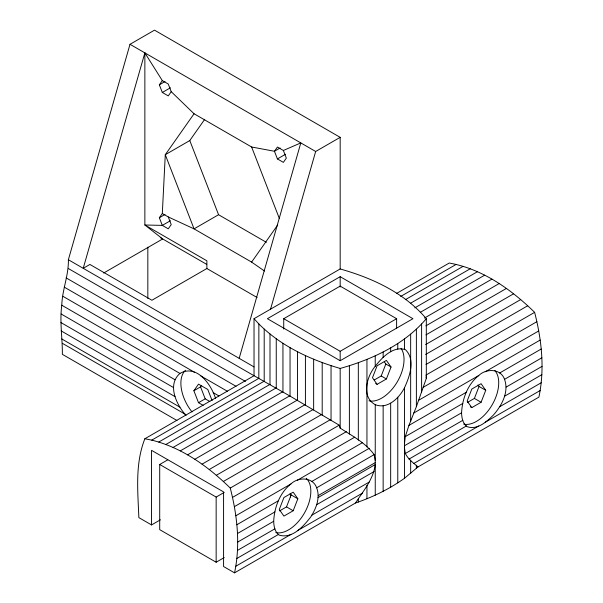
<?xml version="1.0" encoding="UTF-8"?>
<svg xmlns="http://www.w3.org/2000/svg" width="603" height="603" viewBox="0 0 603 603"><rect width="100%" height="100%" fill="white"/><g stroke="black" fill="none" stroke-linecap="round" stroke-linejoin="round"><path stroke-width="0.9" d="M151.541 524.934L151.541 450.335L223.577 491.92L223.577 566.526L234.537 572.85L355.529 502.992C372.865 497.06 389.538 488.973 404.455 478.3L404.47 443.567L405.284 436.632L408.94 425.386L416.379 406.671L426.321 378.375L426.321 318.701C404.372 292.794 372.27 278.013 340.175 268.968L254.029 318.701L258.868 323.969L258.83 378.375L151.76 440.137L144.863 438.758C134.884 463.948 137.883 491.287 138.848 517.608L151.541 524.934L160.421 519.809M375.247 495.169L375.247 404.681C360.926 396.932 366.812 376.347 375.239 366.262C382.159 357.443 393.103 345.685 405.435 349.65C415.738 359.727 409.61 376.626 404.462 387.812C399.209 398.025 387.608 409.603 375.247 404.681M176.973 420.502L62.358 354.33C62.508 337.959 59.546 321.603 61.777 305.216C62.237 289.772 68.78 275.126 68.373 259.735L130.007 44.298L154.511 30.15L340.175 137.341L340.175 268.968M234.537 572.85C240.514 544.803 237.311 515.603 230.263 488.061C208.254 466.488 182.076 447.66 151.76 440.137M404.455 478.3L418.015 466.918L538.901 397.128C544.878 369.081 541.675 339.873 534.627 312.339C510.997 289.221 482.385 268.923 449.227 263.029L396.329 293.571M162.313 213.507L168.252 216.937L171.222 224.595L168.252 228.816L162.313 225.386L159.343 217.736L162.313 213.507L165.282 154.707L194.06 113.763L171.222 91.679L168.252 84.021L162.313 80.591L144.863 52.876L83.222 268.312L89.907 264.453L151.918 300.249L206.874 268.523L257.082 297.513M273.694 521.286C274.342 507.379 279.769 492.817 290.887 483.975C298.199 476.762 312.965 476.935 316.658 487.804C320.51 497.679 316.13 508.525 310.741 516.952C303.505 526.193 292.44 539.067 279.234 535.14C274.847 531.982 273.815 526.366 273.694 521.286L237.688 542.089M461.574 412.806C462.252 398.9 467.649 384.337 478.774 375.503C486.086 368.282 500.852 368.463 504.545 379.332C509.136 392.056 501.809 405.48 493.51 414.932C486.794 421.61 477.38 430.323 467.121 426.668C462.735 423.502 461.71 417.887 461.574 412.806L404.5 445.73M186.01 415.414C176.445 404.786 166.865 384.842 179.928 373.43C196.638 363.88 211.095 384.337 215.557 398.349M355.529 502.992C363.292 490.948 373.438 479.219 375.262 464.544L317.977 497.611M239.172 358.348L300.814 142.911L283.365 150.479L277.418 147.049L274.448 151.27L277.418 158.928L283.365 162.358L286.335 158.137L283.365 150.479M270.551 309.166L315.663 151.489L340.175 137.341M279.558 510.907L286.515 506.889L291.159 494.92L290.126 493.458M293.201 510.741L297.844 498.779L293.201 492.176L283.915 497.535L279.279 509.497L283.915 516.1L293.201 510.741L286.515 506.889M374.244 379.988L381.202 375.971L385.845 364.008L384.299 361.808M386.402 378.97L391.046 367.008L386.402 360.406L377.116 365.765L372.481 377.727L377.116 384.33L386.402 378.97L381.202 375.971M467.438 402.427L474.403 398.41L479.046 386.448L478.013 384.978M481.088 402.269L485.732 390.307L481.088 383.704L471.802 389.063L467.159 401.025L471.802 407.628L481.088 402.269L474.403 398.41M171.222 91.679L168.252 95.9L162.313 92.47L159.343 84.819L162.313 80.591M264.513 271.033L251.617 262.101L194.06 228.876L165.282 154.707L189.787 140.552L204.711 119.326M251.617 262.101L277.727 224.949M203.158 405.374L198.515 402.698L193.872 390.736L198.515 384.134L207.801 389.493L212.105 400.603M193.872 390.736L200.558 386.877L201.59 385.407M258.868 323.969C281.043 346.19 310.372 359.735 340.175 368.441C372.27 359.396 404.372 344.607 426.321 318.701M159.343 84.819L165.003 81.548M162.313 92.47L170.4 87.804M159.343 217.736L165.003 214.464M280.116 148.006L274.448 151.27L251.617 146.996L194.06 113.763M170.4 220.721L162.313 225.386L144.863 225.002L144.863 52.876M277.418 158.928L285.513 154.262M103.656 273.038L162.682 238.954L144.863 225.002L206.874 260.805L206.874 268.523M266.39 242.338L218.565 214.721L194.06 228.876L168.252 216.937M340.175 276.687L267.393 318.701L340.175 360.722L412.949 318.701L340.175 276.687L340.175 287.013M283.734 329.034L283.734 318.701L340.175 286.116L396.616 318.701L396.616 328.092M198.515 402.698L205.201 398.839L209.844 401.523M144.863 438.758L254.029 375.729L289.681 395.877L339.203 425.168L340.175 428.115C352.25 435.901 365.569 442.828 374.131 454.624L375.262 460.617M400.709 296.427L456.124 264.416M158.777 442.044L264.076 381.254M405.367 299.683L463.142 266.322M165.893 444.479L269.82 384.48M410.741 303.113L470.257 268.757M173.076 447.434L276.016 388M414.804 307.869L477.44 271.704M283.734 318.701L340.175 351.285L396.616 318.701M180.305 450.886L282.641 391.799M420.299 312.331L484.676 275.164M224.226 557.579L216.153 562.237L159.712 529.653L159.712 464.483L167.785 459.818M187.563 454.835L289.681 395.877M424.444 318.075L491.927 279.106M194.814 459.26L297.113 400.204M425.869 325.869L499.186 283.538M202.05 464.159L304.914 404.771M425.944 334.891L506.414 288.438M209.233 469.503L313.047 409.565M425.65 344.554L513.598 293.782M216.349 475.285L321.497 414.578M425.643 354.451L520.713 299.563M223.366 481.473L330.225 419.778M425.989 364.491L527.731 305.751M230.263 488.061L339.203 425.168M425.816 375.164L534.627 312.339M159.712 464.483L216.153 497.068L224.226 492.402M232.517 497.407L346.356 431.68M423.163 387.337L536.881 321.678M234.371 506.648L354.745 437.152M418.474 400.362L538.735 330.926M235.818 515.769L290.887 483.975M297.347 480.252L362.524 442.617M413.59 413.138L478.774 375.503M485.227 371.78L540.19 340.047M236.858 524.738L278.518 500.678M311.789 481.48L369.247 448.3M408.94 425.386L466.405 392.206M499.668 373.001L541.223 349.009M237.484 533.519L274.9 511.917M316.658 487.804L374.131 454.624M405.284 436.632L462.787 403.445M504.545 379.332L541.848 357.79M318.241 495.553L375.285 462.607M506.143 387.088L542.059 366.36M237.484 550.411L274.9 528.808M316.658 504.703L374.116 471.523M418.015 466.918C413.304 462.9 408.231 459.222 405.299 453.524L462.787 420.336M504.545 396.231L541.848 374.689M236.858 558.476L278.518 534.416M311.789 515.218L369.224 482.053M408.962 459.109L466.405 425.944M499.668 406.739L541.223 382.747M235.818 566.24L290.887 534.446M297.347 530.723L362.524 493.088M413.59 463.609L478.774 425.974M485.227 422.243L540.19 390.518M130.007 44.298L315.663 151.489M479.046 386.448L485.732 390.307M470.317 406.769L471.802 407.628M385.845 364.008L391.046 367.008M160.338 237.605L206.746 264.393M375.631 383.47L377.116 384.33M68.373 259.735L254.029 366.925M68.373 268.539L254.029 375.729L254.029 318.701M66.119 277.885L245.444 381.42M64.265 287.126L236.044 386.304M62.81 296.246L194.377 372.202M200.829 375.933L227.535 391.355M61.777 305.216L179.928 373.43M213.198 392.636L218.889 395.922M61.152 313.997L175.058 379.762M60.941 322.567L173.453 387.518M61.152 330.889L175.058 396.653M61.777 338.954L179.928 407.168M62.358 343.311L185.204 414.238M291.159 494.92L297.844 498.779M251.617 146.996L279.377 218.542M189.787 140.552L218.565 214.721M200.558 386.877L205.201 398.839M426.065 376.769L426.321 378.375M404.47 447.856L405.299 453.524M404.447 338.946L404.455 349.393M375.232 355.815L375.239 366.262M421.61 324.022L421.61 392.365M416.379 329.185L416.379 406.671M416.379 465.215L416.379 468.531M410.658 334.16L410.658 421.678M410.658 460.172L410.658 473.506M404.462 387.812L404.47 443.567M397.776 343.514L397.776 349.062M397.776 397.271L397.776 482.86M390.669 347.856L390.669 351.783M390.669 403.234L390.669 487.209M383.146 351.964L383.146 357.511M383.146 405.721L383.146 491.309M366.948 359.396L366.948 446.906M366.948 485.407L366.948 498.741M358.325 362.704L358.325 440.19M358.325 498.734L358.325 502.05M349.393 365.719L349.393 434.062M340.175 351.285L340.175 360.677M340.175 368.441L340.175 428.115M331.047 365.644L331.047 420.314M322.198 362.569L322.198 415.03M313.643 359.222L313.643 409.95M305.42 355.612L305.42 405.095M297.543 351.745L297.543 400.475M290.42 493.292L290.42 497.015M290.043 347.645L290.043 396.103M282.943 343.311L282.943 391.995M276.249 338.765L276.249 388.151M270.001 334.017L270.001 384.593M264.197 329.08L264.197 381.33M216.153 497.068L216.153 562.237M147.833 247.17L147.833 298.455M306.234 478.277A31.507 18.188 -60 0 1 304.658 512.633A31.507 18.188 -60 0 1 275.782 532.592M494.701 370.378A31.507 18.188 -60 0 1 492.199 404.764A31.507 18.188 -60 0 1 463.669 424.12M192.018 411.939A31.507 18.188 60 0 1 185.483 370.227M401.055 348.368A31.507 18.188 -60 0 1 396.812 382.641A31.507 18.188 -60 0 1 368.983 400.822"/></g></svg>
